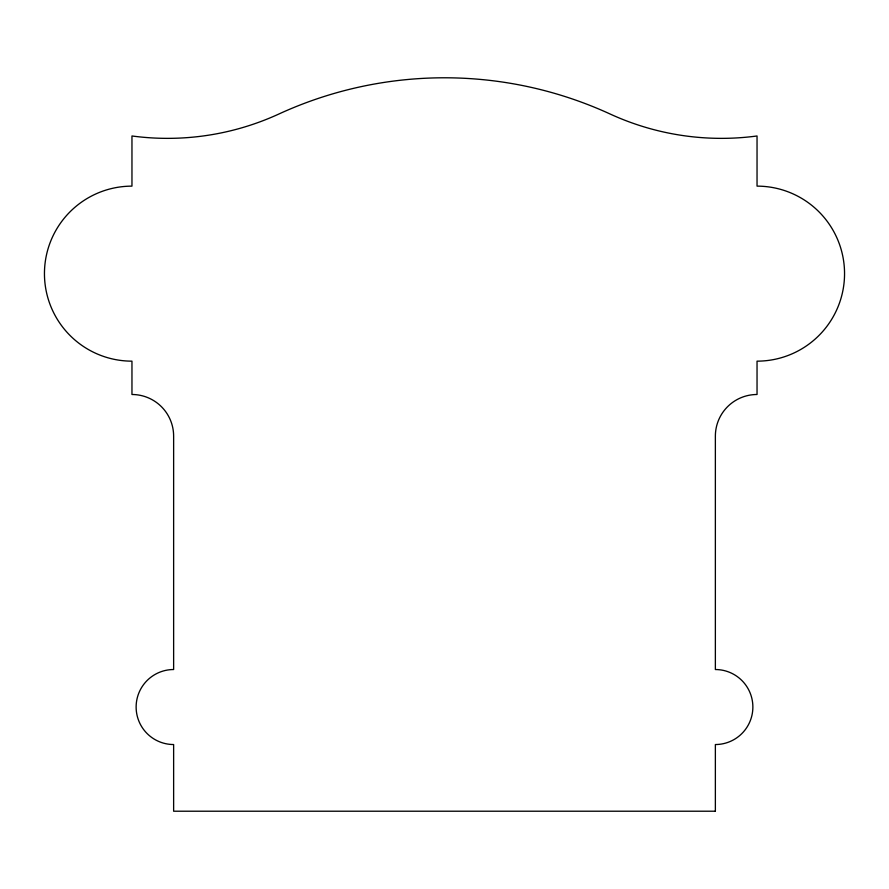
<?xml version="1.0" encoding="UTF-8"?>
<svg xmlns="http://www.w3.org/2000/svg" width="889" height="889" viewBox="0 0 889 889"><rect width="100%" height="100%" fill="white"/><g stroke="black" fill="none" stroke-linecap="round" stroke-linejoin="round"><path stroke-width="1.33" d="M715.367 811.213L173.633 811.213L173.633 744.538A37.505 37.505 0 0 1 136.128 707.033A37.505 37.505 0 0 1 173.633 669.528L173.633 436.166A41.672 41.672 0 0 0 131.961 394.494L131.961 361.156A87.511 87.511 0 0 1 44.45 273.645A87.511 87.511 0 0 1 131.961 186.134L131.961 135.973A266.7 266.7 0 0 0 278.879 114.014A396.727 396.727 0 0 1 610.121 114.014A266.7 266.7 0 0 0 757.039 135.973L757.039 186.134A87.511 87.511 0 0 1 844.55 273.645A87.511 87.511 0 0 1 757.039 361.156L757.039 394.494A41.672 41.672 0 0 0 715.367 436.166L715.367 669.528A37.505 37.505 0 0 1 752.872 707.033A37.505 37.505 0 0 1 715.367 744.538L715.367 811.213"/></g></svg>
